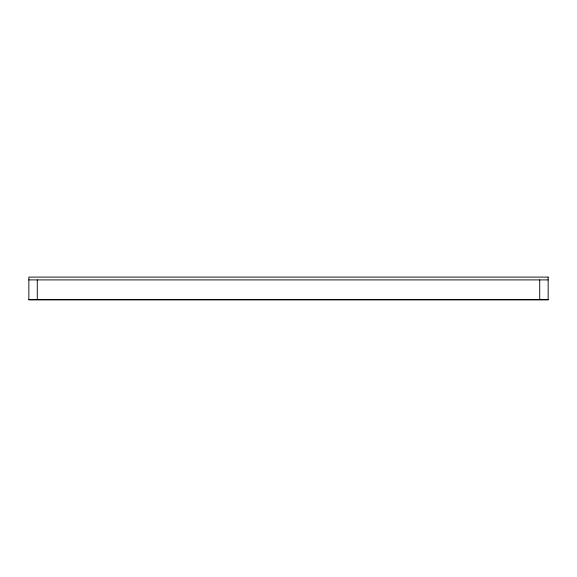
<?xml version="1.0" encoding="UTF-8"?>
<svg xmlns="http://www.w3.org/2000/svg" width="577" height="577" viewBox="0 0 577 577"><rect width="100%" height="100%" fill="white"/><g stroke="black" fill="none" stroke-linecap="round" stroke-linejoin="round"><path stroke-width="0.87" d="M28.85 279.903L548.15 279.903M28.85 299.55L548.15 299.55M539.726 279.903L539.726 299.55M37.274 279.903L37.274 299.55M548.15 277.097L28.85 277.097L28.85 299.903L548.15 299.903L548.15 277.097"/></g></svg>
